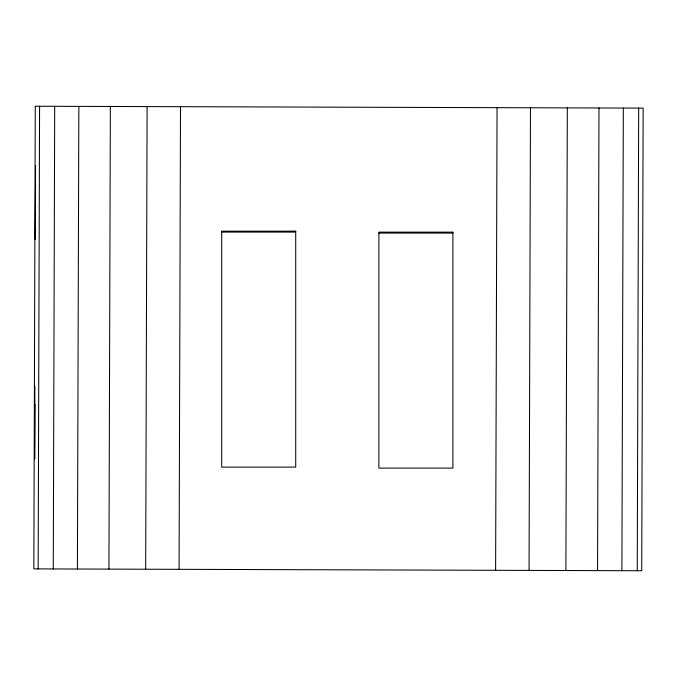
<?xml version="1.0" encoding="UTF-8"?>
<svg xmlns="http://www.w3.org/2000/svg" width="677" height="677" viewBox="0 0 677 677"><rect width="100%" height="100%" fill="white"/><g stroke="black" fill="none" stroke-linecap="round" stroke-linejoin="round"><path stroke-width="1.02" d="M34.637 459.031L34.865 386.152M35.542 165.4L35.314 239.336L35.542 184.406M34.696 459.04L34.865 404.11M38.149 568.9L39.571 106.255M53.271 568.942L54.693 106.306M77.415 569.018L78.837 106.382M108.938 569.112L110.359 106.475M145.682 569.23L147.104 106.585M179.083 569.332L180.505 106.695M495.623 570.305L497.053 107.668M529.059 570.406L530.48 107.77M565.896 570.525L567.318 107.88M597.563 570.618L598.984 107.981M621.901 570.694L623.322 108.058M637.252 570.745L638.673 108.1M221.692 232.093L295.714 232.093M378.883 233.083L452.905 233.083M35.272 106.247L33.85 568.883L641.728 570.753L643.15 108.117L35.272 106.247M295.714 231.162L221.692 231.162L221.692 467.113L295.714 467.113L295.714 231.162M452.905 232.16L378.883 232.16L378.883 468.103L452.905 468.103L452.905 232.16"/></g></svg>
